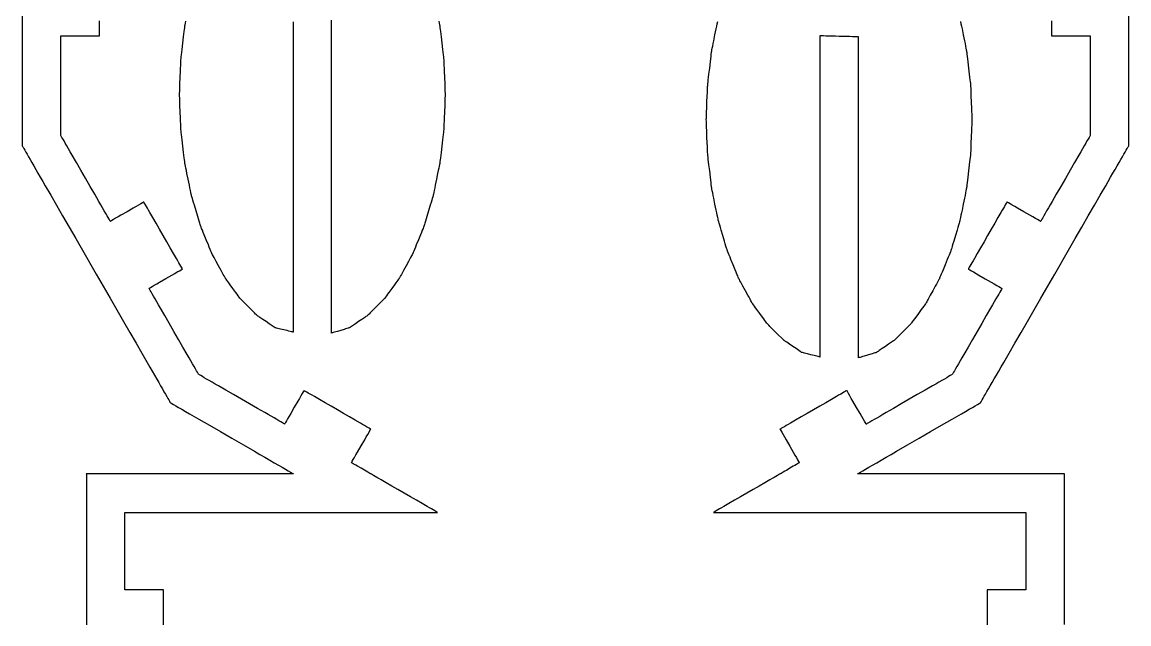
# Model space of a CAD drawing. Header units: millimetres. Extents: x 211 to 654, y 153 to 425.
# Drawn here: x 574.1 to 653.8, y 260.2 to 303.5 of the extents above; entities that cross this region are included whole.
import ezdxf

# ---------------------------------------------------------------- set-up
doc = ezdxf.new("R2010")
doc.units = ezdxf.units.MM
doc.layers.get('0').update_dxf_attribs({"linetype": 'CONTINUOUS', "true_color": 0xffffff})

msp = doc.modelspace()

# ---------------------------------------------------------------- linework, layer by layer
at = {"linetype": 'CONTINUOUS', "true_color": 0xffffff}
for points in [[(574.13, 304.292), (574.13, 303.3), (574.13, 302.325), (574.13, 301.37), (574.13, 300.45), (574.13, 299.567), (574.13, 298.73), (574.13, 298.332), (574.13, 297.95), (574.13, 297.582), (574.13, 297.232), (574.13, 296.897), (574.13, 296.585), (574.13, 296.29), (574.13, 296.015), (574.13, 295.76), (574.13, 295.53), (574.13, 295.322), (574.13, 295.14), (574.13, 294.982), (574.13, 294.852), (574.13, 294.747), (574.13, 294.672), (574.13, 294.627), (574.13, 294.612), (574.137, 294.602), (574.16, 294.562), (574.197, 294.497), (574.25, 294.407), (574.315, 294.295), (574.395, 294.157), (574.485, 294), (574.59, 293.82), (574.705, 293.62), (574.83, 293.402), (574.967, 293.165), (575.115, 292.907), (575.272, 292.635), (575.44, 292.347), (575.615, 292.042), (575.797, 291.725), (576.187, 291.05), (576.607, 290.325), (577.047, 289.562), (577.507, 288.762), (577.985, 287.937), (578.472, 287.092), (579.467, 285.367), (580.462, 283.642), (580.952, 282.797), (581.427, 281.97), (581.887, 281.172), (582.33, 280.407), (582.747, 279.682), (583.137, 279.007), (583.32, 278.687), (583.495, 278.385), (583.662, 278.095), (583.82, 277.822), (583.967, 277.567), (584.105, 277.33), (584.23, 277.11), (584.345, 276.91), (584.447, 276.73), (584.54, 276.57), (584.617, 276.435), (584.682, 276.32), (584.735, 276.23), (584.772, 276.165), (584.795, 276.125), (584.802, 276.11), (584.832, 276.107), (584.907, 276.065), (585.027, 275.995), (585.187, 275.902), (585.39, 275.787), (585.625, 275.65), (585.895, 275.495), (586.192, 275.322), (586.517, 275.135), (586.862, 274.935), (587.23, 274.725), (587.612, 274.502), (588.412, 274.04), (589.237, 273.565), (590.065, 273.087), (590.865, 272.625), (591.247, 272.402), (591.615, 272.192), (591.96, 271.992), (592.285, 271.805), (592.582, 271.632), (592.852, 271.477), (593.087, 271.34), (593.29, 271.225), (593.45, 271.132), (593.57, 271.062), (593.645, 271.02), (593.67, 271.005), (593.66, 271.005), (593.627, 271.005), (593.575, 271.005), (593.502, 271.005), (593.41, 271.005), (593.302, 271.005), (593.175, 271.005), (593.03, 271.005), (592.867, 271.005), (592.692, 271.005), (592.5, 271.005), (592.292, 271.005), (591.842, 271.005), (591.34, 271.005), (590.795, 271.005), (590.21, 271.005), (589.595, 271.005), (588.95, 271.005), (588.285, 271.005), (587.602, 271.005), (586.212, 271.005), (584.82, 271.005), (584.14, 271.005), (583.472, 271.005), (582.83, 271.005), (582.212, 271.005), (581.627, 271.005), (581.082, 271.005), (580.58, 271.005), (580.127, 271.005), (579.92, 271.005), (579.73, 271.005), (579.552, 271.005), (579.39, 271.005), (579.245, 271.005), (579.117, 271.005), (579.007, 271.005), (578.915, 271.005), (578.842, 271.005), (578.79, 271.005), (578.757, 271.005), (578.745, 271.005), (578.757, 270.987), (578.757, 270.932), (578.757, 270.845), (578.757, 270.725), (578.757, 270.58), (578.757, 270.407), (578.757, 270.21), (578.757, 269.992), (578.757, 269.755), (578.757, 269.5), (578.757, 268.952), (578.757, 268.367), (578.757, 267.76), (578.757, 267.155), (578.757, 266.57), (578.757, 266.022), (578.757, 265.767), (578.757, 265.53), (578.757, 265.312), (578.757, 265.115), (578.757, 264.942), (578.757, 264.795), (578.757, 264.677), (578.757, 264.59), (578.757, 264.535), (578.757, 264.517), (578.757, 264.497), (578.757, 264.437), (578.757, 264.347), (578.757, 264.227), (578.757, 264.087), (578.757, 263.932), (578.757, 263.59), (578.757, 263.25), (578.757, 263.095), (578.757, 262.955), (578.757, 262.835), (578.757, 262.745), (578.757, 262.685), (578.757, 262.665), (578.757, 262.657), (578.757, 262.635), (578.757, 262.545), (578.757, 262.407), (578.757, 262.23), (578.757, 262.02), (578.757, 261.785), (578.757, 261.535), (578.757, 261.275), (578.757, 261.015), (578.757, 260.765), (578.757, 260.53), (578.757, 260.32), (578.757, 260.142)], [(604.59, 298.282), (604.59, 298.255), (604.585, 298.175), (604.58, 298.052), (604.575, 297.895), (604.567, 297.705), (604.56, 297.495), (604.54, 297.04), (604.522, 296.585), (604.515, 296.375), (604.507, 296.185), (604.502, 296.027), (604.497, 295.905), (604.492, 295.825), (604.492, 295.797), (604.49, 295.77), (604.48, 295.692), (604.465, 295.572), (604.447, 295.417), (604.425, 295.232), (604.4, 295.027), (604.347, 294.58), (604.295, 294.132), (604.27, 293.927), (604.247, 293.742), (604.23, 293.587), (604.215, 293.467), (604.205, 293.39), (604.202, 293.362), (604.197, 293.337), (604.182, 293.262), (604.157, 293.147), (604.127, 292.997), (604.092, 292.82), (604.052, 292.622), (603.965, 292.195), (603.877, 291.767), (603.837, 291.57), (603.802, 291.392), (603.772, 291.242), (603.747, 291.127), (603.732, 291.052), (603.727, 291.027), (603.72, 291.002), (603.7, 290.932), (603.667, 290.825), (603.625, 290.685), (603.575, 290.52), (603.52, 290.335), (603.4, 289.932), (603.28, 289.53), (603.225, 289.345), (603.175, 289.18), (603.132, 289.04), (603.1, 288.932), (603.08, 288.862), (603.072, 288.837), (603.062, 288.815), (603.037, 288.752), (602.997, 288.652), (602.945, 288.525), (602.882, 288.375), (602.815, 288.207), (602.662, 287.84), (602.512, 287.472), (602.445, 287.305), (602.382, 287.155), (602.33, 287.027), (602.29, 286.927), (602.265, 286.865), (602.255, 286.842), (602.245, 286.822), (602.212, 286.767), (602.165, 286.68), (602.105, 286.567), (602.03, 286.435), (601.95, 286.285), (601.772, 285.962), (601.595, 285.64), (601.515, 285.49), (601.44, 285.357), (601.38, 285.245), (601.332, 285.157), (601.3, 285.102), (601.29, 285.082), (601.277, 285.065), (601.242, 285.017), (601.19, 284.945), (601.12, 284.85), (601.037, 284.735), (600.945, 284.61), (600.742, 284.335), (600.542, 284.06), (600.45, 283.935), (600.367, 283.82), (600.297, 283.725), (600.245, 283.652), (600.21, 283.605), (600.197, 283.587), (600.185, 283.575), (600.145, 283.535), (600.087, 283.477), (600.01, 283.4), (599.817, 283.21), (599.597, 282.99), (599.38, 282.77), (599.187, 282.58), (599.11, 282.502), (599.052, 282.445), (599.012, 282.405), (599, 282.392), (598.985, 282.382), (598.945, 282.355), (598.882, 282.312), (598.8, 282.257), (598.595, 282.117), (598.36, 281.957), (598.127, 281.797), (597.922, 281.657), (597.84, 281.602), (597.777, 281.56), (597.737, 281.532), (597.722, 281.522), (597.707, 281.517), (597.667, 281.505), (597.602, 281.487), (597.517, 281.462), (597.42, 281.432), (597.31, 281.4), (597.07, 281.327), (596.83, 281.255), (596.72, 281.222), (596.622, 281.192), (596.537, 281.167), (596.472, 281.15), (596.432, 281.137), (596.417, 281.132), (596.417, 281.15), (596.417, 281.2), (596.417, 281.28), (596.417, 281.392), (596.417, 281.532), (596.417, 281.702), (596.417, 281.9), (596.417, 282.125), (596.417, 282.375), (596.417, 282.647), (596.417, 282.945), (596.417, 283.265), (596.417, 283.605), (596.417, 283.965), (596.417, 284.345), (596.417, 284.742), (596.417, 285.155), (596.417, 285.585), (596.417, 286.49), (596.417, 287.445), (596.417, 288.44), (596.417, 289.47), (596.417, 290.527), (596.417, 291.6), (596.417, 292.68), (596.417, 293.762), (596.417, 294.835), (596.417, 295.89), (596.417, 296.92), (596.417, 297.917), (596.417, 298.872), (596.417, 299.775), (596.417, 300.205), (596.417, 300.62), (596.417, 301.015), (596.417, 301.395), (596.417, 301.755), (596.417, 302.095), (596.417, 302.415), (596.417, 302.712), (596.417, 302.985), (596.417, 303.235), (596.417, 303.457), (596.417, 303.655)], [(653.825, 294.615), (653.825, 294.63), (653.825, 294.677), (653.825, 294.752), (653.825, 294.855), (653.825, 294.985), (653.825, 295.142), (653.825, 295.325), (653.825, 295.532), (653.825, 295.762), (653.825, 296.015), (653.825, 296.29), (653.825, 296.585), (653.825, 296.9), (653.825, 297.232), (653.825, 297.585), (653.825, 297.952), (653.825, 298.335), (653.825, 298.732), (653.825, 299.567), (653.825, 300.45), (653.825, 301.372), (653.825, 302.325), (653.825, 303.3), (653.825, 304.292)], [(584.317, 260.142), (584.317, 260.32), (584.317, 260.53), (584.317, 260.765), (584.317, 261.015), (584.317, 261.275), (584.317, 261.535), (584.317, 261.785), (584.317, 262.02), (584.317, 262.23), (584.317, 262.407), (584.317, 262.545), (584.317, 262.632), (584.317, 262.657), (584.317, 262.665), (584.31, 262.665), (584.287, 262.665), (584.197, 262.665), (584.06, 262.665), (583.882, 262.665), (583.672, 262.665), (583.437, 262.665), (583.187, 262.665), (582.927, 262.665), (582.667, 262.665), (582.417, 262.665), (582.182, 262.665), (581.972, 262.665), (581.795, 262.665), (581.657, 262.665), (581.567, 262.665), (581.545, 262.665), (581.537, 262.665), (581.537, 262.68), (581.537, 262.727), (581.537, 262.802), (581.537, 262.905), (581.537, 263.03), (581.537, 263.177), (581.537, 263.347), (581.537, 263.535), (581.537, 263.737), (581.537, 263.955), (581.537, 264.425), (581.537, 264.927), (581.537, 265.445), (581.537, 265.962), (581.537, 266.465), (581.537, 266.935), (581.537, 267.152), (581.537, 267.357), (581.537, 267.542), (581.537, 267.712), (581.537, 267.86), (581.537, 267.985), (581.537, 268.087), (581.537, 268.162), (581.537, 268.21), (581.537, 268.225), (581.55, 268.225), (581.585, 268.225), (581.645, 268.225), (581.727, 268.225), (581.832, 268.225), (581.957, 268.225), (582.102, 268.225), (582.265, 268.225), (582.447, 268.225), (582.65, 268.225), (582.867, 268.225), (583.102, 268.225), (583.35, 268.225), (583.615, 268.225), (584.185, 268.225), (584.805, 268.225), (585.467, 268.225), (586.167, 268.225), (586.9, 268.225), (587.655, 268.225), (588.43, 268.225), (590.01, 268.225), (591.59, 268.225), (592.365, 268.225), (593.12, 268.225), (593.85, 268.225), (594.55, 268.225), (595.212, 268.225), (595.832, 268.225), (596.402, 268.225), (596.665, 268.225), (596.915, 268.225), (597.147, 268.225), (597.365, 268.225), (597.567, 268.225), (597.75, 268.225), (597.912, 268.225), (598.057, 268.225), (598.182, 268.225), (598.285, 268.225), (598.367, 268.225), (598.425, 268.225), (598.462, 268.225), (598.472, 268.225), (598.5, 268.225), (598.547, 268.225), (598.622, 268.225), (598.725, 268.225), (598.85, 268.225), (598.997, 268.225), (599.167, 268.225), (599.355, 268.225), (599.557, 268.225), (599.775, 268.225), (600.245, 268.225), (600.747, 268.225), (601.265, 268.225), (601.782, 268.225), (602.285, 268.225), (602.755, 268.225), (602.972, 268.225), (603.177, 268.225), (603.362, 268.225), (603.532, 268.225), (603.68, 268.225), (603.805, 268.225), (603.907, 268.225), (603.982, 268.225), (604.03, 268.225), (604.045, 268.225), (604.03, 268.232), (603.99, 268.255), (603.925, 268.292), (603.837, 268.345), (603.73, 268.407), (603.6, 268.482), (603.455, 268.565), (603.292, 268.66), (602.927, 268.87), (602.522, 269.105), (602.087, 269.355), (601.637, 269.615), (601.187, 269.875), (600.752, 270.125), (600.347, 270.36), (599.982, 270.57), (599.82, 270.665), (599.675, 270.747), (599.545, 270.822), (599.437, 270.885), (599.35, 270.935), (599.285, 270.972), (599.245, 270.997), (599.23, 271.005), (599.215, 271.015), (599.17, 271.04), (599.102, 271.08), (599.012, 271.13), (598.91, 271.19), (598.792, 271.257), (598.537, 271.405), (598.282, 271.552), (598.165, 271.62), (598.062, 271.68), (597.972, 271.73), (597.905, 271.77), (597.86, 271.795), (597.845, 271.805), (597.86, 271.832), (597.905, 271.907), (597.972, 272.027), (598.062, 272.182), (598.167, 272.365), (598.285, 272.567), (598.54, 273.01), (598.797, 273.452), (598.915, 273.655), (599.02, 273.837), (599.11, 273.992), (599.177, 274.112), (599.222, 274.187), (599.237, 274.215), (599.222, 274.222), (599.182, 274.245), (599.117, 274.282), (599.03, 274.335), (598.922, 274.397), (598.792, 274.472), (598.647, 274.555), (598.485, 274.65), (598.12, 274.86), (597.715, 275.095), (597.28, 275.345), (596.83, 275.605), (596.38, 275.865), (595.945, 276.115), (595.54, 276.35), (595.175, 276.56), (595.012, 276.655), (594.867, 276.737), (594.737, 276.812), (594.63, 276.875), (594.542, 276.925), (594.477, 276.962), (594.437, 276.987), (594.422, 276.995), (594.407, 276.967), (594.362, 276.892), (594.295, 276.772), (594.205, 276.617), (594.1, 276.435), (593.982, 276.232), (593.725, 275.79), (593.47, 275.347), (593.352, 275.145), (593.247, 274.962), (593.157, 274.807), (593.09, 274.687), (593.045, 274.612), (593.03, 274.585), (593.012, 274.595), (592.96, 274.625), (592.877, 274.672), (592.765, 274.737), (592.625, 274.82), (592.46, 274.915), (592.272, 275.022), (592.062, 275.142), (591.837, 275.275), (591.595, 275.412), (591.072, 275.715), (590.512, 276.037), (589.935, 276.37), (589.36, 276.705), (588.8, 277.027), (588.277, 277.33), (588.035, 277.467), (587.81, 277.6), (587.6, 277.72), (587.412, 277.827), (587.247, 277.922), (587.107, 278.005), (586.995, 278.07), (586.912, 278.117), (586.86, 278.147), (586.842, 278.157), (586.832, 278.175), (586.802, 278.227), (586.755, 278.31), (586.69, 278.425), (586.607, 278.565), (586.512, 278.73), (586.405, 278.917), (586.282, 279.125), (586.152, 279.352), (586.012, 279.595), (585.71, 280.117), (585.387, 280.677), (585.052, 281.255), (584.72, 281.835), (584.397, 282.395), (584.095, 282.917), (583.955, 283.16), (583.825, 283.387), (583.702, 283.595), (583.595, 283.782), (583.5, 283.947), (583.417, 284.087), (583.352, 284.202), (583.305, 284.285), (583.275, 284.337), (583.265, 284.355), (583.292, 284.37), (583.367, 284.415), (583.487, 284.482), (583.64, 284.572), (583.822, 284.677), (584.027, 284.795), (584.467, 285.05), (584.91, 285.305), (585.115, 285.422), (585.297, 285.527), (585.45, 285.617), (585.57, 285.685), (585.645, 285.73), (585.672, 285.745), (585.665, 285.76), (585.642, 285.8), (585.605, 285.865), (585.552, 285.952), (585.49, 286.06), (585.415, 286.19), (585.332, 286.335), (585.237, 286.497), (585.027, 286.862), (584.792, 287.267), (584.542, 287.702), (584.282, 288.152), (584.022, 288.602), (583.772, 289.037), (583.537, 289.442), (583.327, 289.807), (583.232, 289.97), (583.15, 290.115), (583.075, 290.245), (583.012, 290.352), (582.96, 290.44), (582.922, 290.505), (582.9, 290.545), (582.892, 290.56), (582.865, 290.545), (582.79, 290.5), (582.67, 290.432), (582.517, 290.342), (582.335, 290.237), (582.13, 290.12), (581.687, 289.865), (581.247, 289.61), (581.042, 289.492), (580.86, 289.387), (580.707, 289.297), (580.587, 289.23), (580.512, 289.185), (580.485, 289.17), (580.475, 289.187), (580.445, 289.24), (580.397, 289.322), (580.332, 289.435), (580.25, 289.575), (580.155, 289.74), (580.047, 289.93), (579.927, 290.137), (579.795, 290.362), (579.655, 290.605), (579.355, 291.127), (579.03, 291.687), (578.697, 292.265), (578.365, 292.842), (578.04, 293.402), (577.74, 293.925), (577.6, 294.167), (577.467, 294.392), (577.347, 294.6), (577.24, 294.787), (577.145, 294.955), (577.062, 295.095), (576.997, 295.207), (576.95, 295.29), (576.92, 295.342), (576.91, 295.36), (576.91, 295.38), (576.91, 295.44), (576.91, 295.537), (576.91, 295.667), (576.91, 295.83), (576.91, 296.02), (576.91, 296.237), (576.91, 296.477), (576.91, 296.74), (576.91, 297.02), (576.91, 297.315), (576.91, 297.622), (576.91, 298.27), (576.91, 298.935), (576.91, 299.602), (576.91, 300.25), (576.91, 300.557), (576.91, 300.852), (576.91, 301.132), (576.91, 301.395), (576.91, 301.635), (576.91, 301.852), (576.91, 302.042), (576.91, 302.205), (576.91, 302.335), (576.91, 302.432), (576.91, 302.492), (576.91, 302.512), (576.917, 302.512), (576.94, 302.512), (577.03, 302.512), (577.167, 302.512), (577.345, 302.512), (577.555, 302.512), (577.79, 302.512), (578.04, 302.512), (578.3, 302.512), (578.56, 302.512), (578.81, 302.512), (579.045, 302.512), (579.255, 302.512), (579.432, 302.512), (579.57, 302.512), (579.657, 302.512), (579.682, 302.512), (579.69, 302.512), (579.69, 302.527), (579.69, 302.575), (579.69, 302.65), (579.69, 302.752), (579.69, 302.877), (579.69, 303.025), (579.69, 303.195), (579.69, 303.382), (579.69, 303.585)], [(593.637, 303.532), (593.637, 303.307), (593.637, 303.057), (593.637, 302.785), (593.637, 302.487), (593.637, 302.167), (593.637, 301.827), (593.637, 301.467), (593.637, 301.087), (593.637, 300.69), (593.637, 300.277), (593.637, 299.847), (593.637, 298.942), (593.637, 297.987), (593.637, 296.992), (593.637, 295.96), (593.637, 294.905), (593.637, 293.832), (593.637, 292.75), (593.637, 291.667), (593.637, 290.595), (593.637, 289.54), (593.637, 288.507), (593.637, 287.512), (593.637, 286.557), (593.637, 285.652), (593.637, 285.222), (593.637, 284.807), (593.637, 284.41), (593.637, 284.03), (593.637, 283.67), (593.637, 283.33), (593.637, 283.01), (593.637, 282.712), (593.637, 282.44), (593.637, 282.19), (593.637, 281.965), (593.637, 281.767), (593.637, 281.597), (593.637, 281.455), (593.637, 281.342), (593.637, 281.26), (593.637, 281.212), (593.637, 281.195), (593.622, 281.205), (593.582, 281.217), (593.517, 281.232), (593.432, 281.252), (593.335, 281.277), (593.225, 281.305), (592.985, 281.362), (592.745, 281.422), (592.635, 281.447), (592.537, 281.472), (592.452, 281.492), (592.387, 281.51), (592.347, 281.52), (592.332, 281.522), (592.317, 281.532), (592.277, 281.56), (592.215, 281.602), (592.132, 281.657), (591.927, 281.797), (591.692, 281.957), (591.46, 282.117), (591.255, 282.257), (591.172, 282.312), (591.11, 282.355), (591.07, 282.382), (591.055, 282.392), (591.042, 282.405), (591.002, 282.445), (590.945, 282.502), (590.867, 282.58), (590.675, 282.77), (590.455, 282.99), (590.237, 283.21), (590.045, 283.4), (589.967, 283.477), (589.91, 283.535), (589.87, 283.575), (589.857, 283.587), (589.845, 283.605), (589.81, 283.652), (589.757, 283.725), (589.687, 283.82), (589.605, 283.935), (589.512, 284.06), (589.31, 284.335), (589.11, 284.61), (589.017, 284.735), (588.935, 284.85), (588.865, 284.945), (588.812, 285.017), (588.777, 285.065), (588.765, 285.082), (588.755, 285.102), (588.722, 285.157), (588.675, 285.245), (588.615, 285.357), (588.54, 285.49), (588.46, 285.64), (588.282, 285.962), (588.105, 286.285), (588.025, 286.435), (587.95, 286.567), (587.89, 286.68), (587.842, 286.767), (587.81, 286.822), (587.8, 286.842), (587.79, 286.865), (587.765, 286.927), (587.725, 287.027), (587.672, 287.155), (587.61, 287.305), (587.542, 287.472), (587.39, 287.84), (587.24, 288.207), (587.172, 288.375), (587.11, 288.525), (587.057, 288.652), (587.017, 288.752), (586.992, 288.815), (586.982, 288.837), (586.975, 288.862), (586.955, 288.932), (586.922, 289.04), (586.88, 289.18), (586.83, 289.345), (586.775, 289.53), (586.655, 289.932), (586.535, 290.335), (586.48, 290.52), (586.43, 290.685), (586.387, 290.825), (586.355, 290.932), (586.335, 291.002), (586.327, 291.027), (586.322, 291.052), (586.307, 291.127), (586.282, 291.242), (586.252, 291.392), (586.217, 291.57), (586.177, 291.767), (586.087, 292.195), (586, 292.622), (585.96, 292.82), (585.925, 292.997), (585.895, 293.147), (585.87, 293.262), (585.855, 293.337), (585.85, 293.362), (585.847, 293.39), (585.837, 293.467), (585.822, 293.587), (585.805, 293.742), (585.782, 293.927), (585.76, 294.132), (585.705, 294.58), (585.652, 295.027), (585.63, 295.232), (585.607, 295.417), (585.59, 295.572), (585.575, 295.692), (585.565, 295.77), (585.562, 295.797), (585.562, 295.825), (585.557, 295.905), (585.552, 296.027), (585.547, 296.185), (585.54, 296.375), (585.532, 296.585), (585.512, 297.04), (585.495, 297.495), (585.487, 297.705), (585.48, 297.895), (585.475, 298.052), (585.47, 298.175), (585.465, 298.255), (585.465, 298.282), (585.465, 298.31), (585.47, 298.39), (585.475, 298.512), (585.48, 298.67), (585.487, 298.86), (585.495, 299.07), (585.512, 299.525), (585.532, 299.982), (585.54, 300.192), (585.547, 300.382), (585.552, 300.54), (585.557, 300.662), (585.562, 300.742), (585.562, 300.77), (585.565, 300.797), (585.575, 300.875), (585.59, 300.995), (585.607, 301.15), (585.63, 301.335), (585.652, 301.54), (585.705, 301.987), (585.76, 302.435), (585.782, 302.64), (585.805, 302.825), (585.822, 302.98), (585.837, 303.1), (585.847, 303.177), (585.85, 303.205), (585.855, 303.23), (585.87, 303.305), (585.895, 303.42), (585.925, 303.57)], [(604.127, 303.57), (604.157, 303.42), (604.182, 303.305), (604.197, 303.23), (604.202, 303.205), (604.205, 303.177), (604.215, 303.1), (604.23, 302.98), (604.247, 302.825), (604.27, 302.64), (604.295, 302.435), (604.347, 301.987), (604.4, 301.54), (604.425, 301.335), (604.447, 301.15), (604.465, 300.995), (604.48, 300.875), (604.49, 300.797), (604.492, 300.77), (604.492, 300.742), (604.497, 300.662), (604.502, 300.54), (604.507, 300.382), (604.515, 300.192), (604.522, 299.982), (604.54, 299.525), (604.56, 299.07), (604.567, 298.86), (604.575, 298.67), (604.58, 298.512), (604.585, 298.39), (604.59, 298.31), (604.59, 298.282)], [(642.525, 296.495), (642.525, 296.467), (642.52, 296.387), (642.515, 296.265), (642.51, 296.107), (642.502, 295.917), (642.495, 295.707), (642.475, 295.252), (642.457, 294.797), (642.45, 294.587), (642.442, 294.397), (642.437, 294.24), (642.432, 294.117), (642.427, 294.037), (642.427, 294.01), (642.425, 293.982), (642.415, 293.905), (642.4, 293.785), (642.382, 293.63), (642.36, 293.445), (642.335, 293.24), (642.282, 292.792), (642.23, 292.345), (642.205, 292.14), (642.182, 291.955), (642.165, 291.8), (642.15, 291.68), (642.14, 291.602), (642.137, 291.575), (642.132, 291.55), (642.117, 291.475), (642.092, 291.36), (642.062, 291.21), (642.027, 291.032), (641.987, 290.835), (641.897, 290.407), (641.81, 289.98), (641.77, 289.782), (641.735, 289.605), (641.705, 289.455), (641.68, 289.34), (641.665, 289.265), (641.66, 289.24), (641.652, 289.215), (641.632, 289.145), (641.6, 289.037), (641.557, 288.897), (641.507, 288.732), (641.452, 288.547), (641.332, 288.145), (641.212, 287.742), (641.157, 287.557), (641.107, 287.392), (641.065, 287.252), (641.032, 287.145), (641.012, 287.075), (641.005, 287.05), (640.995, 287.027), (640.97, 286.965), (640.93, 286.865), (640.877, 286.737), (640.815, 286.587), (640.747, 286.42), (640.595, 286.052), (640.445, 285.687), (640.377, 285.52), (640.315, 285.37), (640.262, 285.242), (640.222, 285.142), (640.197, 285.08), (640.187, 285.057), (640.177, 285.037), (640.145, 284.982), (640.097, 284.895), (640.037, 284.782), (639.962, 284.647), (639.882, 284.5), (639.705, 284.175), (639.527, 283.852), (639.447, 283.705), (639.372, 283.57), (639.312, 283.457), (639.265, 283.37), (639.232, 283.315), (639.222, 283.295), (639.21, 283.277), (639.175, 283.23), (639.122, 283.157), (639.052, 283.062), (638.97, 282.947), (638.877, 282.822), (638.675, 282.547), (638.475, 282.272), (638.382, 282.147), (638.3, 282.032), (638.23, 281.937), (638.177, 281.865), (638.142, 281.817), (638.13, 281.8), (638.117, 281.787), (638.077, 281.747), (638.02, 281.69), (637.942, 281.612), (637.75, 281.422), (637.53, 281.202), (637.312, 280.982), (637.12, 280.792), (637.042, 280.715), (636.985, 280.657), (636.945, 280.617), (636.932, 280.605), (636.917, 280.595), (636.877, 280.567), (636.815, 280.525), (636.732, 280.47), (636.527, 280.33), (636.292, 280.17), (636.06, 280.01), (635.855, 279.87), (635.772, 279.815), (635.71, 279.772), (635.67, 279.745), (635.655, 279.735), (635.64, 279.73), (635.6, 279.717), (635.535, 279.7), (635.45, 279.675), (635.352, 279.645), (635.242, 279.612), (635.002, 279.54), (634.762, 279.467), (634.652, 279.435), (634.555, 279.405), (634.47, 279.38), (634.405, 279.362), (634.365, 279.35), (634.35, 279.345), (634.35, 279.362), (634.35, 279.412), (634.35, 279.492), (634.35, 279.605), (634.35, 279.745), (634.35, 279.915), (634.35, 280.112), (634.35, 280.337), (634.35, 280.587), (634.35, 280.86), (634.35, 281.157), (634.35, 281.477), (634.35, 281.817), (634.35, 282.177), (634.35, 282.557), (634.35, 282.955), (634.35, 283.367), (634.35, 283.797), (634.35, 284.702), (634.35, 285.657), (634.35, 286.652), (634.35, 287.682), (634.35, 288.74), (634.35, 289.812), (634.35, 290.892), (634.35, 291.975), (634.35, 293.047), (634.35, 294.102), (634.35, 295.132), (634.35, 296.13), (634.35, 297.085), (634.35, 297.987), (634.35, 298.417), (634.35, 298.832), (634.35, 299.227), (634.35, 299.607), (634.35, 299.967), (634.35, 300.307), (634.35, 300.627), (634.35, 300.925), (634.35, 301.197), (634.35, 301.447), (634.35, 301.67), (634.35, 301.867), (634.35, 302.037), (634.35, 302.18), (634.35, 302.29), (634.35, 302.372), (634.35, 302.42), (634.35, 302.437), (634.342, 302.442), (634.32, 302.442), (634.23, 302.445), (634.092, 302.45), (633.915, 302.452), (633.705, 302.457), (633.47, 302.465), (633.22, 302.47), (632.96, 302.477), (632.7, 302.485), (632.45, 302.49), (632.215, 302.497), (632.005, 302.502), (631.827, 302.505), (631.69, 302.51), (631.6, 302.512), (631.577, 302.512), (631.57, 302.512), (631.57, 302.495), (631.57, 302.445), (631.57, 302.365), (631.57, 302.252), (631.57, 302.112), (631.57, 301.942), (631.57, 301.745), (631.57, 301.52), (631.57, 301.27), (631.57, 300.997), (631.57, 300.7), (631.57, 300.38), (631.57, 300.04), (631.57, 299.68), (631.57, 299.3), (631.57, 298.902), (631.57, 298.49), (631.57, 298.06), (631.57, 297.155), (631.57, 296.2), (631.57, 295.205), (631.57, 294.172), (631.57, 293.117), (631.57, 292.045), (631.57, 290.962), (631.57, 289.88), (631.57, 288.807), (631.57, 287.752), (631.57, 286.72), (631.57, 285.725), (631.57, 284.77), (631.57, 283.865), (631.57, 283.435), (631.57, 283.02), (631.57, 282.622), (631.57, 282.242), (631.57, 281.882), (631.57, 281.542), (631.57, 281.222), (631.57, 280.925), (631.57, 280.652), (631.57, 280.402), (631.57, 280.177), (631.57, 279.98), (631.57, 279.81), (631.57, 279.667), (631.57, 279.555), (631.57, 279.472), (631.57, 279.425), (631.57, 279.407), (631.555, 279.417), (631.515, 279.43), (631.45, 279.445), (631.367, 279.465), (631.267, 279.49), (631.157, 279.517), (630.917, 279.575), (630.68, 279.635), (630.57, 279.66), (630.47, 279.685), (630.387, 279.705), (630.322, 279.722), (630.282, 279.732), (630.267, 279.735), (630.252, 279.745), (630.212, 279.772), (630.15, 279.815), (630.067, 279.87), (629.862, 280.01), (629.627, 280.17), (629.392, 280.33), (629.187, 280.47), (629.105, 280.525), (629.042, 280.567), (629.002, 280.595), (628.987, 280.605), (628.975, 280.617), (628.935, 280.657), (628.877, 280.715), (628.8, 280.792), (628.607, 280.982), (628.387, 281.202), (628.17, 281.422), (627.977, 281.612), (627.9, 281.69), (627.842, 281.747), (627.802, 281.787), (627.79, 281.8), (627.777, 281.817), (627.742, 281.865), (627.69, 281.937), (627.62, 282.032), (627.537, 282.147), (627.445, 282.272), (627.242, 282.547), (627.042, 282.822), (626.95, 282.947), (626.867, 283.062), (626.797, 283.157), (626.745, 283.23), (626.71, 283.277), (626.697, 283.295), (626.687, 283.315), (626.655, 283.37), (626.607, 283.457), (626.547, 283.57), (626.472, 283.705), (626.392, 283.852), (626.215, 284.175), (626.037, 284.5), (625.957, 284.647), (625.882, 284.782), (625.822, 284.895), (625.775, 284.982), (625.742, 285.037), (625.732, 285.057), (625.722, 285.08), (625.697, 285.142), (625.657, 285.242), (625.605, 285.37), (625.542, 285.52), (625.475, 285.687), (625.322, 286.052), (625.172, 286.42), (625.105, 286.587), (625.042, 286.737), (624.99, 286.865), (624.95, 286.965), (624.925, 287.027), (624.915, 287.05), (624.907, 287.075), (624.887, 287.145), (624.855, 287.252), (624.812, 287.392), (624.762, 287.557), (624.707, 287.742), (624.587, 288.145), (624.467, 288.547), (624.412, 288.732), (624.362, 288.897), (624.32, 289.037), (624.287, 289.145), (624.267, 289.215), (624.26, 289.24), (624.255, 289.265), (624.24, 289.34), (624.215, 289.455), (624.185, 289.605), (624.15, 289.782), (624.11, 289.98), (624.022, 290.407), (623.935, 290.835), (623.895, 291.032), (623.86, 291.21), (623.83, 291.36), (623.805, 291.475), (623.79, 291.55), (623.785, 291.575), (623.782, 291.602), (623.772, 291.68), (623.757, 291.8), (623.74, 291.955), (623.717, 292.14), (623.692, 292.345), (623.64, 292.792), (623.587, 293.24), (623.562, 293.445), (623.54, 293.63), (623.522, 293.785), (623.507, 293.905), (623.497, 293.982), (623.495, 294.01), (623.495, 294.037), (623.49, 294.117), (623.485, 294.24), (623.48, 294.397), (623.472, 294.587), (623.465, 294.797), (623.445, 295.252), (623.427, 295.707), (623.42, 295.917), (623.412, 296.107), (623.407, 296.265), (623.402, 296.387), (623.397, 296.467), (623.397, 296.495), (623.397, 296.522), (623.402, 296.602), (623.407, 296.725), (623.412, 296.882), (623.42, 297.072), (623.427, 297.282), (623.445, 297.737), (623.465, 298.195), (623.472, 298.405), (623.48, 298.595), (623.485, 298.752), (623.49, 298.875), (623.495, 298.955), (623.495, 298.982), (623.497, 299.01), (623.507, 299.087), (623.522, 299.207), (623.54, 299.362), (623.562, 299.547), (623.587, 299.752), (623.64, 300.2), (623.692, 300.647), (623.717, 300.852), (623.74, 301.037), (623.757, 301.192), (623.772, 301.312), (623.782, 301.39), (623.785, 301.417), (623.79, 301.442), (623.805, 301.517), (623.83, 301.632), (623.86, 301.782), (623.895, 301.96), (623.935, 302.157), (624.022, 302.585), (624.11, 303.012), (624.15, 303.21), (624.185, 303.387), (624.215, 303.537)], [(648.247, 303.585), (648.247, 303.382), (648.247, 303.195), (648.247, 303.025), (648.247, 302.877), (648.247, 302.752), (648.247, 302.65), (648.247, 302.575), (648.247, 302.527), (648.247, 302.512), (648.255, 302.512), (648.28, 302.512), (648.367, 302.512), (648.505, 302.512), (648.685, 302.512), (648.897, 302.512), (649.132, 302.512), (649.385, 302.512), (649.645, 302.512), (649.907, 302.512), (650.16, 302.512), (650.395, 302.512), (650.607, 302.512), (650.787, 302.512), (650.925, 302.512), (651.012, 302.512), (651.037, 302.512), (651.045, 302.512), (651.045, 302.492), (651.045, 302.432), (651.045, 302.335), (651.045, 302.205), (651.045, 302.042), (651.045, 301.852), (651.045, 301.635), (651.045, 301.395), (651.045, 301.132), (651.045, 300.852), (651.045, 300.557), (651.045, 300.25), (651.045, 299.602), (651.045, 298.937), (651.045, 298.27), (651.045, 297.622), (651.045, 297.315), (651.045, 297.02), (651.045, 296.74), (651.045, 296.477), (651.045, 296.237), (651.045, 296.02), (651.045, 295.83), (651.045, 295.667), (651.045, 295.537), (651.045, 295.44), (651.045, 295.38), (651.045, 295.36), (651.035, 295.342), (651.005, 295.29), (650.957, 295.207), (650.892, 295.092), (650.81, 294.952), (650.715, 294.787), (650.607, 294.6), (650.485, 294.392), (650.355, 294.165), (650.215, 293.922), (649.912, 293.4), (649.59, 292.84), (649.255, 292.262), (648.922, 291.682), (648.6, 291.122), (648.297, 290.6), (648.157, 290.357), (648.027, 290.13), (647.905, 289.922), (647.797, 289.735), (647.702, 289.57), (647.62, 289.43), (647.555, 289.315), (647.507, 289.232), (647.477, 289.18), (647.467, 289.162), (647.44, 289.177), (647.362, 289.222), (647.245, 289.292), (647.09, 289.38), (646.905, 289.487), (646.7, 289.605), (646.255, 289.86), (645.812, 290.117), (645.607, 290.235), (645.422, 290.342), (645.267, 290.43), (645.15, 290.5), (645.072, 290.545), (645.045, 290.56), (645.037, 290.545), (645.015, 290.505), (644.977, 290.44), (644.925, 290.352), (644.862, 290.245), (644.787, 290.115), (644.705, 289.97), (644.61, 289.807), (644.4, 289.442), (644.165, 289.037), (643.915, 288.602), (643.655, 288.152), (643.395, 287.702), (643.145, 287.267), (642.91, 286.862), (642.7, 286.497), (642.605, 286.335), (642.522, 286.19), (642.447, 286.06), (642.385, 285.952), (642.332, 285.865), (642.295, 285.8), (642.272, 285.76), (642.265, 285.745), (642.292, 285.73), (642.37, 285.685), (642.487, 285.615), (642.642, 285.527), (642.827, 285.42), (643.032, 285.302), (643.475, 285.045), (643.92, 284.79), (644.125, 284.672), (644.31, 284.565), (644.465, 284.477), (644.582, 284.407), (644.66, 284.362), (644.687, 284.347), (644.677, 284.33), (644.647, 284.277), (644.6, 284.195), (644.535, 284.082), (644.452, 283.942), (644.357, 283.777), (644.25, 283.587), (644.13, 283.38), (643.997, 283.155), (643.857, 282.912), (643.557, 282.39), (643.232, 281.83), (642.9, 281.252), (642.567, 280.675), (642.242, 280.115), (641.942, 279.592), (641.802, 279.35), (641.67, 279.125), (641.55, 278.917), (641.442, 278.73), (641.347, 278.562), (641.265, 278.422), (641.2, 278.31), (641.152, 278.227), (641.122, 278.175), (641.112, 278.157), (641.095, 278.147), (641.042, 278.117), (640.96, 278.07), (640.845, 278.002), (640.705, 277.922), (640.54, 277.827), (640.352, 277.717), (640.145, 277.597), (639.917, 277.467), (639.675, 277.327), (639.15, 277.025), (638.59, 276.702), (638.012, 276.367), (637.435, 276.032), (636.875, 275.71), (636.35, 275.407), (636.107, 275.267), (635.882, 275.137), (635.672, 275.017), (635.485, 274.907), (635.32, 274.812), (635.18, 274.732), (635.065, 274.665), (634.982, 274.617), (634.93, 274.587), (634.912, 274.577), (634.897, 274.605), (634.852, 274.682), (634.785, 274.8), (634.695, 274.955), (634.59, 275.137), (634.47, 275.342), (634.215, 275.785), (633.96, 276.23), (633.84, 276.435), (633.735, 276.617), (633.645, 276.772), (633.577, 276.89), (633.532, 276.967), (633.517, 276.995), (633.502, 276.987), (633.462, 276.965), (633.397, 276.927), (633.31, 276.875), (633.202, 276.812), (633.072, 276.737), (632.927, 276.655), (632.765, 276.56), (632.4, 276.35), (631.995, 276.115), (631.56, 275.865), (631.11, 275.605), (630.66, 275.345), (630.225, 275.095), (629.82, 274.86), (629.455, 274.65), (629.292, 274.555), (629.147, 274.472), (629.017, 274.397), (628.91, 274.335), (628.822, 274.282), (628.757, 274.245), (628.717, 274.222), (628.702, 274.215), (628.717, 274.187), (628.762, 274.11), (628.83, 273.992), (628.92, 273.837), (629.025, 273.655), (629.145, 273.45), (629.4, 273.005), (629.655, 272.562), (629.775, 272.357), (629.88, 272.175), (629.97, 272.02), (630.037, 271.902), (630.082, 271.825), (630.097, 271.797), (630.082, 271.787), (630.037, 271.762), (629.97, 271.725), (629.882, 271.672), (629.78, 271.612), (629.662, 271.547), (629.41, 271.4), (629.16, 271.255), (629.042, 271.19), (628.94, 271.13), (628.852, 271.077), (628.785, 271.04), (628.74, 271.015), (628.725, 271.005), (628.71, 270.997), (628.67, 270.975), (628.605, 270.937), (628.517, 270.885), (628.41, 270.822), (628.28, 270.747), (628.135, 270.665), (627.972, 270.57), (627.607, 270.36), (627.202, 270.125), (626.767, 269.875), (626.317, 269.615), (625.867, 269.355), (625.432, 269.105), (625.027, 268.87), (624.662, 268.66), (624.5, 268.565), (624.355, 268.482), (624.225, 268.407), (624.117, 268.345), (624.03, 268.292), (623.965, 268.255), (623.925, 268.232), (623.91, 268.225), (623.925, 268.225), (623.972, 268.225), (624.047, 268.225), (624.15, 268.225), (624.275, 268.225), (624.422, 268.225), (624.592, 268.225), (624.78, 268.225), (624.982, 268.225), (625.2, 268.225), (625.67, 268.225), (626.172, 268.225), (626.69, 268.225), (627.207, 268.225), (627.71, 268.225), (628.18, 268.225), (628.397, 268.225), (628.602, 268.225), (628.787, 268.225), (628.957, 268.225), (629.105, 268.225), (629.23, 268.225), (629.332, 268.225), (629.407, 268.225), (629.455, 268.225), (629.47, 268.225), (629.482, 268.225), (629.517, 268.225), (629.577, 268.225), (629.66, 268.225), (629.765, 268.225), (629.887, 268.225), (630.032, 268.225), (630.197, 268.225), (630.38, 268.225), (630.58, 268.225), (630.797, 268.225), (631.032, 268.225), (631.282, 268.225), (631.545, 268.225), (632.115, 268.225), (632.735, 268.225), (633.397, 268.225), (634.097, 268.225), (634.827, 268.225), (635.582, 268.225), (636.357, 268.225), (637.935, 268.225), (639.515, 268.225), (640.29, 268.225), (641.045, 268.225), (641.775, 268.225), (642.475, 268.225), (643.137, 268.225), (643.755, 268.225), (644.325, 268.225), (644.59, 268.225), (644.84, 268.225), (645.072, 268.225), (645.29, 268.225), (645.49, 268.225), (645.672, 268.225), (645.837, 268.225), (645.982, 268.225), (646.107, 268.225), (646.21, 268.225), (646.292, 268.225), (646.352, 268.225), (646.387, 268.225), (646.4, 268.225), (646.402, 268.21), (646.402, 268.162), (646.402, 268.087), (646.402, 267.985), (646.402, 267.86), (646.402, 267.712), (646.402, 267.542), (646.402, 267.357), (646.402, 267.152), (646.402, 266.935), (646.402, 266.465), (646.402, 265.962), (646.402, 265.445), (646.402, 264.927), (646.402, 264.425), (646.402, 263.955), (646.402, 263.737), (646.402, 263.535), (646.402, 263.347), (646.402, 263.177), (646.402, 263.03), (646.402, 262.905), (646.402, 262.802), (646.402, 262.727), (646.402, 262.68), (646.402, 262.665), (646.395, 262.665), (646.372, 262.665), (646.282, 262.665), (646.145, 262.665), (645.967, 262.665), (645.757, 262.665), (645.522, 262.665), (645.272, 262.665), (645.012, 262.665), (644.752, 262.665), (644.502, 262.665), (644.267, 262.665), (644.057, 262.665), (643.88, 262.665), (643.742, 262.665), (643.652, 262.665), (643.63, 262.665), (643.622, 262.665), (643.622, 262.657), (643.622, 262.635), (643.622, 262.545), (643.622, 262.407), (643.622, 262.23), (643.622, 262.02), (643.622, 261.785), (643.622, 261.535), (643.622, 261.275), (643.622, 261.015), (643.622, 260.765), (643.622, 260.53), (643.622, 260.32), (643.622, 260.142)], [(641.705, 303.537), (641.735, 303.387), (641.77, 303.21), (641.81, 303.012), (641.897, 302.585), (641.987, 302.157), (642.027, 301.96), (642.062, 301.782), (642.092, 301.632), (642.117, 301.517), (642.132, 301.442), (642.137, 301.417), (642.14, 301.39), (642.15, 301.312), (642.165, 301.192), (642.182, 301.037), (642.205, 300.852), (642.23, 300.647), (642.282, 300.2), (642.335, 299.752), (642.36, 299.547), (642.382, 299.362), (642.4, 299.207), (642.415, 299.087), (642.425, 299.01), (642.427, 298.982), (642.427, 298.955), (642.432, 298.875), (642.437, 298.752), (642.442, 298.595), (642.45, 298.405), (642.457, 298.195), (642.475, 297.737), (642.495, 297.282), (642.502, 297.072), (642.51, 296.882), (642.515, 296.725), (642.52, 296.602), (642.525, 296.522), (642.525, 296.495)], [(649.182, 260.175), (649.182, 260.315), (649.182, 260.47), (649.182, 260.81), (649.182, 261.152), (649.182, 261.307), (649.182, 261.447), (649.182, 261.567), (649.182, 261.657), (649.182, 261.717), (649.182, 261.737), (649.182, 261.765), (649.182, 261.842), (649.182, 261.967), (649.182, 262.135), (649.182, 262.345), (649.182, 262.592), (649.182, 262.875), (649.182, 263.185), (649.182, 263.525), (649.182, 263.887), (649.182, 264.27), (649.182, 264.67), (649.182, 265.507), (649.182, 266.37), (649.182, 267.235), (649.182, 268.072), (649.182, 268.472), (649.182, 268.855), (649.182, 269.217), (649.182, 269.557), (649.182, 269.867), (649.182, 270.15), (649.182, 270.397), (649.182, 270.607), (649.182, 270.775), (649.182, 270.9), (649.182, 270.977), (649.182, 271.005), (649.172, 271.005), (649.14, 271.005), (649.087, 271.005), (649.015, 271.005), (648.925, 271.005), (648.815, 271.005), (648.687, 271.005), (648.542, 271.005), (648.382, 271.005), (648.205, 271.005), (648.012, 271.005), (647.807, 271.005), (647.355, 271.005), (646.855, 271.005), (646.31, 271.005), (645.727, 271.005), (645.112, 271.005), (644.467, 271.005), (643.802, 271.005), (643.122, 271.005), (641.732, 271.005), (640.342, 271.005), (639.662, 271.005), (638.997, 271.005), (638.352, 271.005), (637.737, 271.005), (637.155, 271.005), (636.61, 271.005), (636.107, 271.005), (635.655, 271.005), (635.257, 271.005), (635.08, 271.005), (634.92, 271.005), (634.775, 271.005), (634.647, 271.005), (634.537, 271.005), (634.445, 271.005), (634.372, 271.005), (634.32, 271.005), (634.287, 271.005), (634.277, 271.005), (634.31, 271.02), (634.385, 271.062), (634.505, 271.132), (634.665, 271.225), (634.867, 271.34), (635.102, 271.477), (635.372, 271.632), (635.67, 271.805), (635.995, 271.992), (636.34, 272.192), (636.707, 272.402), (637.09, 272.625), (637.89, 273.087), (638.715, 273.562), (639.542, 274.04), (640.342, 274.502), (640.725, 274.725), (641.092, 274.935), (641.437, 275.135), (641.762, 275.322), (642.06, 275.495), (642.33, 275.65), (642.565, 275.787), (642.767, 275.902), (642.927, 275.995), (643.047, 276.065), (643.122, 276.107), (643.147, 276.122), (643.155, 276.135), (643.177, 276.175), (643.215, 276.24), (643.267, 276.33), (643.332, 276.442), (643.412, 276.58), (643.502, 276.737), (643.607, 276.917), (643.722, 277.117), (643.847, 277.335), (643.985, 277.572), (644.132, 277.83), (644.29, 278.102), (644.457, 278.39), (644.632, 278.695), (644.815, 279.012), (645.205, 279.687), (645.625, 280.412), (646.065, 281.175), (646.525, 281.972), (647.002, 282.797), (647.49, 283.645), (648.485, 285.367), (649.48, 287.092), (649.97, 287.937), (650.445, 288.762), (650.905, 289.562), (651.347, 290.325), (651.765, 291.05), (652.155, 291.725), (652.337, 292.042), (652.512, 292.347), (652.68, 292.635), (652.837, 292.907), (652.985, 293.162), (653.122, 293.4), (653.247, 293.62), (653.362, 293.82), (653.465, 293.997), (653.557, 294.157), (653.635, 294.292), (653.7, 294.405), (653.752, 294.495), (653.79, 294.56), (653.812, 294.6), (653.82, 294.612), (653.825, 294.615)]]:
    msp.add_lwpolyline(points, dxfattribs=at)

doc.saveas('drawing.dxf')
